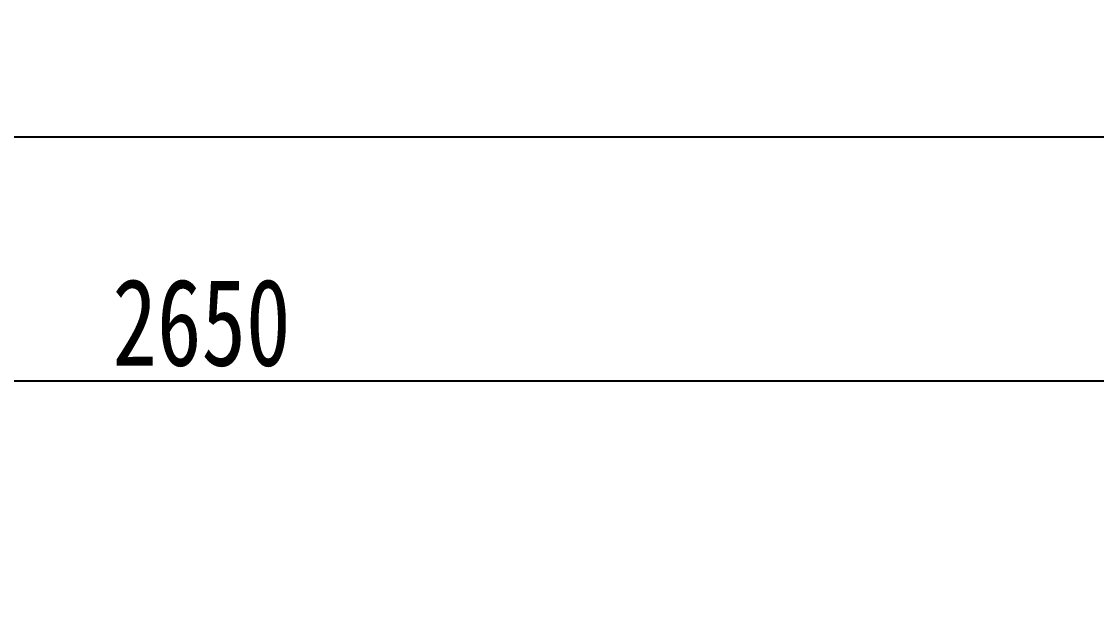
# Model space of a CAD drawing. Header units: millimetres. Extents: x -297 to 39764, y -29258 to 20315.
# Drawn here: x 13789 to 15267, y -15074 to -14271 of the extents above; entities that cross this region are included whole.
import ezdxf

# ---------------------------------------------------------------- set-up
doc = ezdxf.new("R2010")
doc.units = ezdxf.units.MM
doc.layers.get('Defpoints').update_dxf_attribs({"color": 250})
doc.layers.add('P-轴号.索引', color=53, linetype='Continuous')
doc.styles.add('文字样式', font='', dxfattribs={"width": 0.75})
doc.styles.get('文字样式').set_extended_font_data('SimSun')
doc.dimstyles.new('沈阳府1-40(轴距)', dxfattribs={"dimscale": 40, "dimtxt": 3, "dimasz": 1, "dimexe": 0.8, "dimexo": 1, "dimgap": 0.5, "dimtad": 1, "dimdec": 0, "dimrnd": 5, "dimtxsty": '文字样式', "dimblk": 'ARCHTICK', "dimcen": 1, "dimdle": 0.55, "dimclrd": 252, "dimclre": 252, "dimclrt": 53, "dimadec": 0, "dimazin": 0, "dimtfac": 1, "dimtdec": 0, "dimtix": 1, "dimtmove": 2, "dimatfit": 3, "dimfxl": 3, "dimfxlon": 1, "dimarcsym": 0})

# ---------------------------------------------------------------- blocks, each defined once
blk = doc.blocks.new('_ArchTick')
at = {"color": 0, "linetype": 'ByBlock', "const_width": 0.4}
blk.add_lwpolyline([(-0.5, -0.5), (0.5, 0.5)], dxfattribs=at)
blk = doc.blocks.new('*D133')
at = {"layer": 'Defpoints', "color": 0, "transparency": 16777216}
for p in [(19861.9, -14429.7), (6861.9, -14765.4), (19861.9, -15864.2)]:
    blk.add_point(p, dxfattribs=at)
at = {"layer": 'P-轴号.索引', "color": 252, "lineweight": -2}
for p, q in [((6861.9, -14549.7), (6861.9, -14397.7)), ((19861.9, -14549.7), (19861.9, -14397.7)), ((6839.9, -14429.7), (19883.9, -14429.7))]:
    blk.add_line(p, q, dxfattribs=at)
at = {"layer": 'P-轴号.索引', "color": 252, "lineweight": -2, "xscale": 40, "yscale": 40, "zscale": 40, "rotation": 180}
blk.add_blockref('_ArchTick', (6861.9, -14429.7), dxfattribs=at)
at = {"layer": 'P-轴号.索引', "color": 252, "lineweight": -2, "xscale": 40, "yscale": 40, "zscale": 40}
blk.add_blockref('_ArchTick', (19861.9, -14429.7), dxfattribs=at)
at = {"layer": 'P-轴号.索引', "color": 53, "insert": (13361.9, -14349.7), "char_height": 120, "attachment_point": 5, "style": '文字样式'}
blk.add_mtext('13000', dxfattribs=at)
blk = doc.blocks.new('*D136')
at = {"layer": 'Defpoints', "color": 0, "transparency": 16777216}
for p in [(12711.9, -14765.4), (12711.9, -15565.4), (15361.9, -15565.4)]:
    blk.add_point(p, dxfattribs=at)
at = {"layer": 'P-轴号.索引', "color": 252, "lineweight": -2}
for p, q in [((12711.9, -14885.4), (12711.9, -14733.4)), ((15361.9, -14885.4), (15361.9, -14733.4)), ((15383.9, -14765.4), (12689.9, -14765.4))]:
    blk.add_line(p, q, dxfattribs=at)
at = {"layer": 'P-轴号.索引', "color": 252, "lineweight": -2, "xscale": 40, "yscale": 40, "zscale": 40, "rotation": 180}
blk.add_blockref('_ArchTick', (12711.9, -14765.4), dxfattribs=at)
at = {"layer": 'P-轴号.索引', "color": 252, "lineweight": -2, "xscale": 40, "yscale": 40, "zscale": 40}
blk.add_blockref('_ArchTick', (15361.9, -14765.4), dxfattribs=at)
at = {"layer": 'P-轴号.索引', "color": 53, "insert": (14036.9, -14685.4), "char_height": 120, "attachment_point": 5, "style": '文字样式'}
blk.add_mtext('2650', dxfattribs=at)

msp = doc.modelspace()

# ---------------------------------------------------------------- dimensions: what is measured, and where the dimension line sits
at = {"layer": 'P-轴号.索引'}
dim = msp.add_linear_dim(base=(19861.9, -14429.7), p1=(6861.9, -14765.4), p2=(19861.9, -15864.2), dimstyle='沈阳府1-40(轴距)', dxfattribs=at)
dim.commit()
dim.dimension.update_dxf_attribs({"geometry": '*D133', "text_midpoint": (13361.9, -14349.7)})
dim = msp.add_linear_dim(base=(12711.9, -14765.4), p1=(15361.9, -15565.4), p2=(12711.9, -15565.4), angle=180, dimstyle='沈阳府1-40(轴距)', dxfattribs=at)
dim.commit()
dim.dimension.update_dxf_attribs({"geometry": '*D136', "text_midpoint": (14036.9, -14685.4)})

doc.saveas('drawing.dxf')
